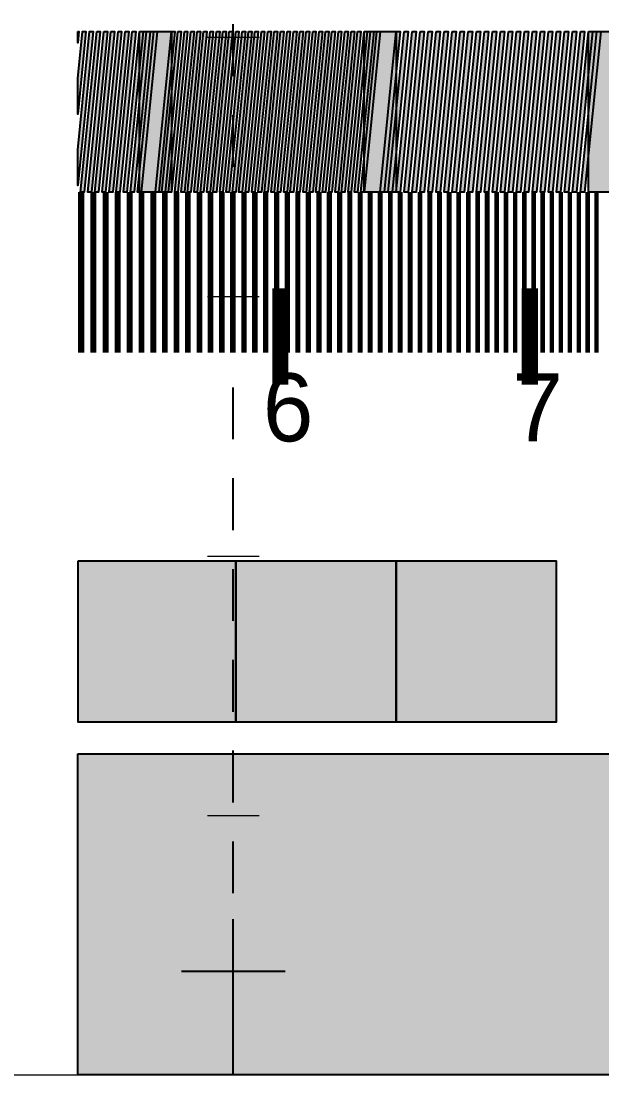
# Model space of a CAD drawing. Header units: millimetres. Extents: x 0 to 420, y 0 to 297.
# Drawn here: x 164.9 to 209.7, y 0 to 81.2 of the extents above; entities that cross this region are included whole.
import ezdxf

# ---------------------------------------------------------------- set-up
doc = ezdxf.new("R2010")
doc.units = ezdxf.units.MM
for name, color, linetype in [('FRAME', 7, 'Continuous'), ('GLUE', 1, 'Continuous'), ('LABELS', 7, 'Continuous'), ('PERIPHERY', 7, 'Continuous')]:
    doc.layers.add(name, color=color, linetype=linetype)

msp = doc.modelspace()

# ---------------------------------------------------------------- hatches: boundary and pattern name
at = {"layer": 'FRAME', "true_color": 0x000000}
h = msp.add_hatch(color=7, dxfattribs=at)
h.dxf.hatch_style = 1
h.paths.add_polyline_path([(169.247, 24.75), (420, 24.75), (420, 0), (169.247, 0), (169.247, 24.75)])
at = {"layer": 'PERIPHERY', "true_color": 0x000000}
h = msp.add_hatch(color=7, dxfattribs=at)
h.dxf.hatch_style = 1
h.paths.add_polyline_path([(169.247, 80.438), (169.333, 80.438), (169.247, 79.576), (169.247, 80.438)])
h = msp.add_hatch(color=7, dxfattribs=at)
h.dxf.hatch_style = 1
h.paths.add_polyline_path([(169.247, 76.827), (169.608, 80.438), (169.883, 80.438), (169.247, 74.074), (169.247, 76.827)])
h = msp.add_hatch(color=7, dxfattribs=at)
h.dxf.hatch_style = 1
h.paths.add_polyline_path([(169.247, 71.326), (170.158, 80.438), (170.433, 80.438), (169.247, 68.572), (169.247, 71.326)])
h = msp.add_hatch(color=7, dxfattribs=at)
h.dxf.hatch_style = 1
h.paths.add_polyline_path([(170.708, 80.438), (170.983, 80.438), (169.746, 68.062), (169.47, 68.062), (170.708, 80.438)])
h = msp.add_hatch(color=7, dxfattribs=at)
h.dxf.hatch_style = 1
h.paths.add_polyline_path([(171.258, 80.438), (171.533, 80.438), (170.296, 68.062), (170.02, 68.062), (171.258, 80.438)])
h = msp.add_hatch(color=7, dxfattribs=at)
h.dxf.hatch_style = 1
h.paths.add_polyline_path([(171.808, 80.438), (172.083, 80.438), (170.846, 68.062), (170.571, 68.062), (171.808, 80.438)])
h = msp.add_hatch(color=7, dxfattribs=at)
h.dxf.hatch_style = 1
h.paths.add_polyline_path([(172.358, 80.438), (172.633, 80.438), (171.395, 68.062), (171.121, 68.062), (172.358, 80.438)])
h = msp.add_hatch(color=7, dxfattribs=at)
h.dxf.hatch_style = 1
h.paths.add_polyline_path([(172.907, 80.438), (173.183, 80.438), (171.945, 68.062), (171.67, 68.062), (172.907, 80.438)])
h = msp.add_hatch(color=7, dxfattribs=at)
h.dxf.hatch_style = 1
h.paths.add_polyline_path([(173.458, 80.438), (173.733, 80.438), (172.495, 68.062), (172.22, 68.062), (173.458, 80.438)])
h = msp.add_hatch(color=7, dxfattribs=at)
h.dxf.hatch_style = 1
h.paths.add_polyline_path([(174.008, 80.438), (174.283, 80.438), (173.045, 68.062), (172.77, 68.062), (174.008, 80.438)])
h = msp.add_hatch(color=7, dxfattribs=at)
h.dxf.hatch_style = 1
h.paths.add_polyline_path([(174.558, 80.438), (174.833, 80.438), (173.595, 68.062), (173.32, 68.062), (174.558, 80.438)])
h = msp.add_hatch(color=7, dxfattribs=at)
h.dxf.hatch_style = 1
h.paths.add_polyline_path([(175.107, 80.438), (175.383, 80.438), (174.145, 68.062), (173.87, 68.062), (175.107, 80.438)])
h = msp.add_hatch(color=7, dxfattribs=at)
h.dxf.hatch_style = 1
h.paths.add_polyline_path([(174.009, 80.438), (176.485, 80.438), (176.485, 68.062), (174.009, 68.062), (174.009, 80.438)])
h = msp.add_hatch(color=7, dxfattribs=at)
h.dxf.hatch_style = 1
h.paths.add_polyline_path([(176.485, 80.438), (176.732, 80.438), (175.495, 68.062), (175.247, 68.062), (176.485, 80.438)])
h = msp.add_hatch(color=7, dxfattribs=at)
h.dxf.hatch_style = 1
h.paths.add_polyline_path([(176.979, 80.438), (177.226, 80.438), (175.989, 68.062), (175.742, 68.062), (176.979, 80.438)])
h = msp.add_hatch(color=7, dxfattribs=at)
h.dxf.hatch_style = 1
h.paths.add_polyline_path([(177.474, 80.438), (177.721, 80.438), (176.484, 68.062), (176.236, 68.062), (177.474, 80.438)])
h = msp.add_hatch(color=7, dxfattribs=at)
h.dxf.hatch_style = 1
h.paths.add_polyline_path([(177.969, 80.438), (178.216, 80.438), (176.979, 68.062), (176.732, 68.062), (177.969, 80.438)])
h = msp.add_hatch(color=7, dxfattribs=at)
h.dxf.hatch_style = 1
h.paths.add_polyline_path([(178.464, 80.438), (178.712, 80.438), (177.474, 68.062), (177.226, 68.062), (178.464, 80.438)])
h = msp.add_hatch(color=7, dxfattribs=at)
h.dxf.hatch_style = 1
h.paths.add_polyline_path([(178.959, 80.438), (179.206, 80.438), (177.969, 68.062), (177.722, 68.062), (178.959, 80.438)])
h = msp.add_hatch(color=7, dxfattribs=at)
h.dxf.hatch_style = 1
h.paths.add_polyline_path([(179.454, 80.438), (179.701, 80.438), (178.464, 68.062), (178.216, 68.062), (179.454, 80.438)])
h = msp.add_hatch(color=7, dxfattribs=at)
h.dxf.hatch_style = 1
h.paths.add_polyline_path([(179.949, 80.438), (180.197, 80.438), (178.959, 68.062), (178.712, 68.062), (179.949, 80.438)])
h = msp.add_hatch(color=7, dxfattribs=at)
h.dxf.hatch_style = 1
h.paths.add_polyline_path([(180.444, 80.438), (180.691, 80.438), (179.454, 68.062), (179.206, 68.062), (180.444, 80.438)])
h = msp.add_hatch(color=7, dxfattribs=at)
h.dxf.hatch_style = 1
h.paths.add_polyline_path([(180.939, 80.438), (181.187, 80.438), (179.949, 68.062), (179.702, 68.062), (180.939, 80.438)])
h = msp.add_hatch(color=7, dxfattribs=at)
h.dxf.hatch_style = 1
h.paths.add_polyline_path([(181.434, 80.438), (181.682, 80.438), (180.444, 68.062), (180.197, 68.062), (181.434, 80.438)])
h = msp.add_hatch(color=7, dxfattribs=at)
h.dxf.hatch_style = 1
h.paths.add_polyline_path([(181.929, 80.438), (182.177, 80.438), (180.938, 68.062), (180.691, 68.062), (181.929, 80.438)])
h = msp.add_hatch(color=7, dxfattribs=at)
h.dxf.hatch_style = 1
h.paths.add_polyline_path([(182.424, 80.438), (182.671, 80.438), (181.434, 68.062), (181.187, 68.062), (182.424, 80.438)])
h = msp.add_hatch(color=7, dxfattribs=at)
h.dxf.hatch_style = 1
h.paths.add_polyline_path([(182.92, 80.438), (183.167, 80.438), (181.929, 68.062), (181.682, 68.062), (182.92, 80.438)])
h = msp.add_hatch(color=7, dxfattribs=at)
h.dxf.hatch_style = 1
h.paths.add_polyline_path([(183.414, 80.438), (183.661, 80.438), (182.424, 68.062), (182.177, 68.062), (183.414, 80.438)])
h = msp.add_hatch(color=7, dxfattribs=at)
h.dxf.hatch_style = 1
h.paths.add_polyline_path([(183.909, 80.438), (184.156, 80.438), (182.919, 68.062), (182.671, 68.062), (183.909, 80.438)])
h = msp.add_hatch(color=7, dxfattribs=at)
h.dxf.hatch_style = 1
h.paths.add_polyline_path([(184.404, 80.438), (184.651, 80.438), (183.414, 68.062), (183.167, 68.062), (184.404, 80.438)])
h = msp.add_hatch(color=7, dxfattribs=at)
h.dxf.hatch_style = 1
h.paths.add_polyline_path([(184.899, 80.438), (185.147, 80.438), (183.909, 68.062), (183.661, 68.062), (184.899, 80.438)])
h = msp.add_hatch(color=7, dxfattribs=at)
h.dxf.hatch_style = 1
h.paths.add_polyline_path([(185.394, 80.438), (185.641, 80.438), (184.404, 68.062), (184.157, 68.062), (185.394, 80.438)])
h = msp.add_hatch(color=7, dxfattribs=at)
h.dxf.hatch_style = 1
h.paths.add_polyline_path([(185.89, 80.438), (186.137, 80.438), (184.899, 68.062), (184.651, 68.062), (185.89, 80.438)])
h = msp.add_hatch(color=7, dxfattribs=at)
h.dxf.hatch_style = 1
h.paths.add_polyline_path([(186.384, 80.438), (186.632, 80.438), (185.394, 68.062), (185.147, 68.062), (186.384, 80.438)])
h = msp.add_hatch(color=7, dxfattribs=at)
h.dxf.hatch_style = 1
h.paths.add_polyline_path([(186.879, 80.438), (187.126, 80.438), (185.889, 68.062), (185.641, 68.062), (186.879, 80.438)])
h = msp.add_hatch(color=7, dxfattribs=at)
h.dxf.hatch_style = 1
h.paths.add_polyline_path([(187.374, 80.438), (187.622, 80.438), (186.384, 68.062), (186.137, 68.062), (187.374, 80.438)])
h = msp.add_hatch(color=7, dxfattribs=at)
h.dxf.hatch_style = 1
h.paths.add_polyline_path([(187.869, 80.438), (188.116, 80.438), (186.879, 68.062), (186.632, 68.062), (187.869, 80.438)])
h = msp.add_hatch(color=7, dxfattribs=at)
h.dxf.hatch_style = 1
h.paths.add_polyline_path([(188.364, 80.438), (188.612, 80.438), (187.374, 68.062), (187.127, 68.062), (188.364, 80.438)])
h = msp.add_hatch(color=7, dxfattribs=at)
h.dxf.hatch_style = 1
h.paths.add_polyline_path([(188.859, 80.438), (189.106, 80.438), (187.869, 68.062), (187.622, 68.062), (188.859, 80.438)])
h = msp.add_hatch(color=7, dxfattribs=at)
h.dxf.hatch_style = 1
h.paths.add_polyline_path([(189.354, 80.438), (189.602, 80.438), (188.364, 68.062), (188.116, 68.062), (189.354, 80.438)])
h = msp.add_hatch(color=7, dxfattribs=at)
h.dxf.hatch_style = 1
h.paths.add_polyline_path([(189.849, 80.438), (190.096, 80.438), (188.859, 68.062), (188.612, 68.062), (189.849, 80.438)])
h = msp.add_hatch(color=7, dxfattribs=at)
h.dxf.hatch_style = 1
h.paths.add_polyline_path([(190.345, 80.438), (190.592, 80.438), (189.354, 68.062), (189.107, 68.062), (190.345, 80.438)])
h = msp.add_hatch(color=7, dxfattribs=at)
h.dxf.hatch_style = 1
h.paths.add_polyline_path([(190.839, 80.438), (191.086, 80.438), (189.849, 68.062), (189.602, 68.062), (190.839, 80.438)])
h = msp.add_hatch(color=7, dxfattribs=at)
h.dxf.hatch_style = 1
h.paths.add_polyline_path([(191.334, 80.438), (191.581, 80.438), (190.344, 68.062), (190.096, 68.062), (191.334, 80.438)])
h = msp.add_hatch(color=7, dxfattribs=at)
h.dxf.hatch_style = 1
h.paths.add_polyline_path([(191.829, 80.438), (192.076, 80.438), (190.839, 68.062), (190.592, 68.062), (191.829, 80.438)])
h = msp.add_hatch(color=7, dxfattribs=at)
h.dxf.hatch_style = 1
h.paths.add_polyline_path([(192.324, 80.438), (192.572, 80.438), (191.334, 68.062), (191.086, 68.062), (192.324, 80.438)])
h = msp.add_hatch(color=7, dxfattribs=at)
h.dxf.hatch_style = 1
h.paths.add_polyline_path([(191.334, 80.438), (193.809, 80.438), (193.809, 68.062), (191.334, 68.062), (191.334, 80.438)])
h = msp.add_hatch(color=7, dxfattribs=at)
h.dxf.hatch_style = 1
h.paths.add_polyline_path([(193.809, 80.438), (194.118, 80.438), (192.881, 68.062), (192.572, 68.062), (193.809, 80.438)])
h = msp.add_hatch(color=7, dxfattribs=at)
h.dxf.hatch_style = 1
h.paths.add_polyline_path([(194.428, 80.438), (194.737, 80.438), (193.499, 68.062), (193.191, 68.062), (194.428, 80.438)])
h = msp.add_hatch(color=7, dxfattribs=at)
h.dxf.hatch_style = 1
h.paths.add_polyline_path([(195.047, 80.438), (195.356, 80.438), (194.118, 68.062), (193.809, 68.062), (195.047, 80.438)])
h = msp.add_hatch(color=7, dxfattribs=at)
h.dxf.hatch_style = 1
h.paths.add_polyline_path([(195.665, 80.438), (195.975, 80.438), (194.737, 68.062), (194.428, 68.062), (195.665, 80.438)])
h = msp.add_hatch(color=7, dxfattribs=at)
h.dxf.hatch_style = 1
h.paths.add_polyline_path([(196.284, 80.438), (196.594, 80.438), (195.356, 68.062), (195.047, 68.062), (196.284, 80.438)])
h = msp.add_hatch(color=7, dxfattribs=at)
h.dxf.hatch_style = 1
h.paths.add_polyline_path([(196.903, 80.438), (197.212, 80.438), (195.975, 68.062), (195.665, 68.062), (196.903, 80.438)])
h = msp.add_hatch(color=7, dxfattribs=at)
h.dxf.hatch_style = 1
h.paths.add_polyline_path([(197.521, 80.438), (197.831, 80.438), (196.594, 68.062), (196.284, 68.062), (197.521, 80.438)])
h = msp.add_hatch(color=7, dxfattribs=at)
h.dxf.hatch_style = 1
h.paths.add_polyline_path([(198.14, 80.438), (198.45, 80.438), (197.212, 68.062), (196.903, 68.062), (198.14, 80.438)])
h = msp.add_hatch(color=7, dxfattribs=at)
h.dxf.hatch_style = 1
h.paths.add_polyline_path([(198.759, 80.438), (199.068, 80.438), (197.831, 68.062), (197.521, 68.062), (198.759, 80.438)])
h = msp.add_hatch(color=7, dxfattribs=at)
h.dxf.hatch_style = 1
h.paths.add_polyline_path([(199.378, 80.438), (199.687, 80.438), (198.45, 68.062), (198.14, 68.062), (199.378, 80.438)])
h = msp.add_hatch(color=7, dxfattribs=at)
h.dxf.hatch_style = 1
h.paths.add_polyline_path([(199.997, 80.438), (200.306, 80.438), (199.068, 68.062), (198.759, 68.062), (199.997, 80.438)])
h = msp.add_hatch(color=7, dxfattribs=at)
h.dxf.hatch_style = 1
h.paths.add_polyline_path([(200.616, 80.438), (200.925, 80.438), (199.687, 68.062), (199.378, 68.062), (200.616, 80.438)])
h = msp.add_hatch(color=7, dxfattribs=at)
h.dxf.hatch_style = 1
h.paths.add_polyline_path([(201.234, 80.438), (201.543, 80.438), (200.306, 68.062), (199.997, 68.062), (201.234, 80.438)])
h = msp.add_hatch(color=7, dxfattribs=at)
h.dxf.hatch_style = 1
h.paths.add_polyline_path([(201.853, 80.438), (202.162, 80.438), (200.925, 68.062), (200.616, 68.062), (201.853, 80.438)])
h = msp.add_hatch(color=7, dxfattribs=at)
h.dxf.hatch_style = 1
h.paths.add_polyline_path([(202.472, 80.438), (202.781, 80.438), (201.543, 68.062), (201.234, 68.062), (202.472, 80.438)])
h = msp.add_hatch(color=7, dxfattribs=at)
h.dxf.hatch_style = 1
h.paths.add_polyline_path([(203.09, 80.438), (203.4, 80.438), (202.162, 68.062), (201.853, 68.062), (203.09, 80.438)])
h = msp.add_hatch(color=7, dxfattribs=at)
h.dxf.hatch_style = 1
h.paths.add_polyline_path([(203.709, 80.438), (204.019, 80.438), (202.781, 68.062), (202.472, 68.062), (203.709, 80.438)])
h = msp.add_hatch(color=7, dxfattribs=at)
h.dxf.hatch_style = 1
h.paths.add_polyline_path([(204.328, 80.438), (204.638, 80.438), (203.4, 68.062), (203.09, 68.062), (204.328, 80.438)])
h = msp.add_hatch(color=7, dxfattribs=at)
h.dxf.hatch_style = 1
h.paths.add_polyline_path([(204.946, 80.438), (205.256, 80.438), (204.019, 68.062), (203.709, 68.062), (204.946, 80.438)])
h = msp.add_hatch(color=7, dxfattribs=at)
h.dxf.hatch_style = 1
h.paths.add_polyline_path([(205.565, 80.438), (205.875, 80.438), (204.638, 68.062), (204.328, 68.062), (205.565, 80.438)])
h = msp.add_hatch(color=7, dxfattribs=at)
h.dxf.hatch_style = 1
h.paths.add_polyline_path([(206.184, 80.438), (206.494, 80.438), (205.256, 68.062), (204.946, 68.062), (206.184, 80.438)])
h = msp.add_hatch(color=7, dxfattribs=at)
h.dxf.hatch_style = 1
h.paths.add_polyline_path([(206.803, 80.438), (207.112, 80.438), (205.875, 68.062), (205.565, 68.062), (206.803, 80.438)])
h = msp.add_hatch(color=7, dxfattribs=at)
h.dxf.hatch_style = 1
h.paths.add_polyline_path([(207.422, 80.438), (207.731, 80.438), (206.494, 68.062), (206.184, 68.062), (207.422, 80.438)])
h = msp.add_hatch(color=7, dxfattribs=at)
h.dxf.hatch_style = 1
h.paths.add_polyline_path([(208.041, 80.438), (208.35, 80.438), (207.112, 68.062), (206.803, 68.062), (208.041, 80.438)])
h = msp.add_hatch(color=7, dxfattribs=at)
h.dxf.hatch_style = 1
h.paths.add_polyline_path([(208.659, 80.438), (208.968, 80.438), (207.731, 68.062), (207.422, 68.062), (208.659, 80.438)])
h = msp.add_hatch(color=7, dxfattribs=at)
h.dxf.hatch_style = 1
h.paths.add_polyline_path([(209.278, 80.438), (209.587, 80.438), (208.35, 68.062), (208.041, 68.062), (209.278, 80.438)])
h = msp.add_hatch(color=7, dxfattribs=at)
h.dxf.hatch_style = 1
h.paths.add_polyline_path([(208.659, 80.438), (211.134, 80.438), (211.134, 68.062), (208.659, 68.062), (208.659, 80.438)])
h = msp.add_hatch(color=7, dxfattribs=at)
h.dxf.hatch_style = 1
h.paths.add_polyline_path([(169.247, 39.6), (169.247, 27.225), (181.434, 27.225), (181.434, 39.6), (169.247, 39.6)])
h = msp.add_hatch(color=7, dxfattribs=at)
h.dxf.hatch_style = 1
h.paths.add_polyline_path([(181.434, 39.6), (181.434, 27.225), (193.809, 27.225), (193.809, 39.6), (181.434, 39.6)])
h = msp.add_hatch(color=7, dxfattribs=at)
h.dxf.hatch_style = 1
h.paths.add_polyline_path([(193.809, 39.6), (193.809, 27.225), (206.185, 27.225), (206.185, 39.6), (193.809, 39.6)])

# ---------------------------------------------------------------- linework, layer by layer
at = {"layer": 'FRAME', "color": 250}
msp.add_lwpolyline([(169.247, 24.75), (420, 24.75), (420, 0), (169.247, 0), (169.247, 24.75)], close=True, dxfattribs=at)
at = {"layer": 'FRAME', "color": 250, "true_color": 0x000000}
for points in [[(169.247, 24.75), (169.247, 0), (420, 0)], [(420, 0), (420, 24.75), (169.247, 24.75)]]:
    msp.add_solid(points, dxfattribs=at)
at = {"layer": 'GLUE', "color": 1, "lineweight": 25}
for p, q in [((181.247, 77), (181.247, 81)), ((181.247, 70), (181.247, 74)), ((181.247, 63), (181.247, 67)), ((181.247, 56), (181.247, 60)), ((181.247, 49), (181.247, 53)), ((181.247, 42), (181.247, 46)), ((181.247, 35), (181.247, 39)), ((181.247, 28), (181.247, 32)), ((181.247, 21), (181.247, 25)), ((181.247, 14), (181.247, 18)), ((181.247, 4), (181.247, 12)), ((181.247, 7), (181.247, 11)), ((177.247, 8), (185.247, 8)), ((181.247, 0), (181.247, 4))]:
    msp.add_line(p, q, dxfattribs=at)
at = {"layer": 'GLUE', "color": 1, "lineweight": 18}
for p, q in [((179.247, 80), (183.247, 80)), ((179.247, 60), (183.247, 60)), ((179.247, 40), (183.247, 40)), ((179.247, 20), (183.247, 20)), ((179.247, 0), (183.247, 0))]:
    msp.add_line(p, q, dxfattribs=at)
msp.add_lwpolyline([(0, 0), (420, 0), (420, 297), (0, 297), (0, 0)], dxfattribs=at)
at = {"layer": 'PERIPHERY', "color": 250}
for points in [[(169.247, 80.438), (169.333, 80.438), (169.247, 79.576), (169.247, 80.438)], [(169.247, 76.827), (169.608, 80.438), (169.883, 80.438), (169.247, 74.074), (169.247, 76.827)], [(169.247, 71.326), (170.158, 80.438), (170.433, 80.438), (169.247, 68.572), (169.247, 71.326)], [(170.708, 80.438), (170.983, 80.438), (169.746, 68.062), (169.47, 68.062), (170.708, 80.438)], [(171.258, 80.438), (171.533, 80.438), (170.296, 68.062), (170.02, 68.062), (171.258, 80.438)], [(171.808, 80.438), (172.083, 80.438), (170.846, 68.062), (170.571, 68.062), (171.808, 80.438)], [(172.358, 80.438), (172.633, 80.438), (171.395, 68.062), (171.121, 68.062), (172.358, 80.438)], [(172.907, 80.438), (173.183, 80.438), (171.945, 68.062), (171.67, 68.062), (172.907, 80.438)], [(173.458, 80.438), (173.733, 80.438), (172.495, 68.062), (172.22, 68.062), (173.458, 80.438)], [(174.008, 80.438), (174.283, 80.438), (173.045, 68.062), (172.77, 68.062), (174.008, 80.438)], [(174.558, 80.438), (174.833, 80.438), (173.595, 68.062), (173.32, 68.062), (174.558, 80.438)], [(175.107, 80.438), (175.383, 80.438), (174.145, 68.062), (173.87, 68.062), (175.107, 80.438)], [(174.009, 80.438), (176.485, 80.438), (176.485, 68.062), (174.009, 68.062), (174.009, 80.438)], [(176.485, 80.438), (176.732, 80.438), (175.495, 68.062), (175.247, 68.062), (176.485, 80.438)], [(176.979, 80.438), (177.226, 80.438), (175.989, 68.062), (175.742, 68.062), (176.979, 80.438)], [(177.474, 80.438), (177.721, 80.438), (176.484, 68.062), (176.236, 68.062), (177.474, 80.438)], [(177.969, 80.438), (178.216, 80.438), (176.979, 68.062), (176.732, 68.062), (177.969, 80.438)], [(178.464, 80.438), (178.712, 80.438), (177.474, 68.062), (177.226, 68.062), (178.464, 80.438)], [(178.959, 80.438), (179.206, 80.438), (177.969, 68.062), (177.722, 68.062), (178.959, 80.438)], [(179.454, 80.438), (179.701, 80.438), (178.464, 68.062), (178.216, 68.062), (179.454, 80.438)], [(179.949, 80.438), (180.197, 80.438), (178.959, 68.062), (178.712, 68.062), (179.949, 80.438)], [(180.444, 80.438), (180.691, 80.438), (179.454, 68.062), (179.206, 68.062), (180.444, 80.438)], [(180.939, 80.438), (181.187, 80.438), (179.949, 68.062), (179.702, 68.062), (180.939, 80.438)], [(181.434, 80.438), (181.682, 80.438), (180.444, 68.062), (180.197, 68.062), (181.434, 80.438)], [(181.929, 80.438), (182.177, 80.438), (180.938, 68.062), (180.691, 68.062), (181.929, 80.438)], [(182.424, 80.438), (182.671, 80.438), (181.434, 68.062), (181.187, 68.062), (182.424, 80.438)], [(182.92, 80.438), (183.167, 80.438), (181.929, 68.062), (181.682, 68.062), (182.92, 80.438)], [(183.414, 80.438), (183.661, 80.438), (182.424, 68.062), (182.177, 68.062), (183.414, 80.438)], [(183.909, 80.438), (184.156, 80.438), (182.919, 68.062), (182.671, 68.062), (183.909, 80.438)], [(184.404, 80.438), (184.651, 80.438), (183.414, 68.062), (183.167, 68.062), (184.404, 80.438)], [(184.899, 80.438), (185.147, 80.438), (183.909, 68.062), (183.661, 68.062), (184.899, 80.438)], [(185.394, 80.438), (185.641, 80.438), (184.404, 68.062), (184.157, 68.062), (185.394, 80.438)], [(185.89, 80.438), (186.137, 80.438), (184.899, 68.062), (184.651, 68.062), (185.89, 80.438)], [(186.384, 80.438), (186.632, 80.438), (185.394, 68.062), (185.147, 68.062), (186.384, 80.438)], [(186.879, 80.438), (187.126, 80.438), (185.889, 68.062), (185.641, 68.062), (186.879, 80.438)], [(187.374, 80.438), (187.622, 80.438), (186.384, 68.062), (186.137, 68.062), (187.374, 80.438)], [(187.869, 80.438), (188.116, 80.438), (186.879, 68.062), (186.632, 68.062), (187.869, 80.438)], [(188.364, 80.438), (188.612, 80.438), (187.374, 68.062), (187.127, 68.062), (188.364, 80.438)], [(188.859, 80.438), (189.106, 80.438), (187.869, 68.062), (187.622, 68.062), (188.859, 80.438)], [(189.354, 80.438), (189.602, 80.438), (188.364, 68.062), (188.116, 68.062), (189.354, 80.438)], [(189.849, 80.438), (190.096, 80.438), (188.859, 68.062), (188.612, 68.062), (189.849, 80.438)], [(190.345, 80.438), (190.592, 80.438), (189.354, 68.062), (189.107, 68.062), (190.345, 80.438)], [(190.839, 80.438), (191.086, 80.438), (189.849, 68.062), (189.602, 68.062), (190.839, 80.438)], [(191.334, 80.438), (191.581, 80.438), (190.344, 68.062), (190.096, 68.062), (191.334, 80.438)], [(191.829, 80.438), (192.076, 80.438), (190.839, 68.062), (190.592, 68.062), (191.829, 80.438)], [(192.324, 80.438), (192.572, 80.438), (191.334, 68.062), (191.086, 68.062), (192.324, 80.438)], [(191.334, 80.438), (193.809, 80.438), (193.809, 68.062), (191.334, 68.062), (191.334, 80.438)], [(193.809, 80.438), (194.118, 80.438), (192.881, 68.062), (192.572, 68.062), (193.809, 80.438)], [(194.428, 80.438), (194.737, 80.438), (193.499, 68.062), (193.191, 68.062), (194.428, 80.438)], [(195.047, 80.438), (195.356, 80.438), (194.118, 68.062), (193.809, 68.062), (195.047, 80.438)], [(195.665, 80.438), (195.975, 80.438), (194.737, 68.062), (194.428, 68.062), (195.665, 80.438)], [(196.284, 80.438), (196.594, 80.438), (195.356, 68.062), (195.047, 68.062), (196.284, 80.438)], [(196.903, 80.438), (197.212, 80.438), (195.975, 68.062), (195.665, 68.062), (196.903, 80.438)], [(197.521, 80.438), (197.831, 80.438), (196.594, 68.062), (196.284, 68.062), (197.521, 80.438)], [(198.14, 80.438), (198.45, 80.438), (197.212, 68.062), (196.903, 68.062), (198.14, 80.438)], [(198.759, 80.438), (199.068, 80.438), (197.831, 68.062), (197.521, 68.062), (198.759, 80.438)], [(199.378, 80.438), (199.687, 80.438), (198.45, 68.062), (198.14, 68.062), (199.378, 80.438)], [(199.997, 80.438), (200.306, 80.438), (199.068, 68.062), (198.759, 68.062), (199.997, 80.438)], [(200.616, 80.438), (200.925, 80.438), (199.687, 68.062), (199.378, 68.062), (200.616, 80.438)], [(201.234, 80.438), (201.543, 80.438), (200.306, 68.062), (199.997, 68.062), (201.234, 80.438)], [(201.853, 80.438), (202.162, 80.438), (200.925, 68.062), (200.616, 68.062), (201.853, 80.438)], [(202.472, 80.438), (202.781, 80.438), (201.543, 68.062), (201.234, 68.062), (202.472, 80.438)], [(203.09, 80.438), (203.4, 80.438), (202.162, 68.062), (201.853, 68.062), (203.09, 80.438)], [(203.709, 80.438), (204.019, 80.438), (202.781, 68.062), (202.472, 68.062), (203.709, 80.438)], [(204.328, 80.438), (204.638, 80.438), (203.4, 68.062), (203.09, 68.062), (204.328, 80.438)], [(204.946, 80.438), (205.256, 80.438), (204.019, 68.062), (203.709, 68.062), (204.946, 80.438)], [(205.565, 80.438), (205.875, 80.438), (204.638, 68.062), (204.328, 68.062), (205.565, 80.438)], [(206.184, 80.438), (206.494, 80.438), (205.256, 68.062), (204.946, 68.062), (206.184, 80.438)], [(206.803, 80.438), (207.112, 80.438), (205.875, 68.062), (205.565, 68.062), (206.803, 80.438)], [(207.422, 80.438), (207.731, 80.438), (206.494, 68.062), (206.184, 68.062), (207.422, 80.438)], [(208.041, 80.438), (208.35, 80.438), (207.112, 68.062), (206.803, 68.062), (208.041, 80.438)], [(208.659, 80.438), (208.968, 80.438), (207.731, 68.062), (207.422, 68.062), (208.659, 80.438)], [(209.278, 80.438), (209.587, 80.438), (208.35, 68.062), (208.041, 68.062), (209.278, 80.438)], [(208.659, 80.438), (211.134, 80.438), (211.134, 68.062), (208.659, 68.062), (208.659, 80.438)], [(169.247, 39.6), (169.247, 27.225), (181.434, 27.225), (181.434, 39.6), (169.247, 39.6)], [(181.434, 39.6), (181.434, 27.225), (193.809, 27.225), (193.809, 39.6), (181.434, 39.6)], [(193.809, 39.6), (193.809, 27.225), (206.185, 27.225), (206.185, 39.6), (193.809, 39.6)]]:
    msp.add_lwpolyline(points, close=True, dxfattribs=at)
at = {"layer": 'PERIPHERY', "color": 250, "lineweight": 35}
for points, const_width in [([(169.507, 68.062), (169.507, 55.687)], 0.477), ([(170.456, 68.062), (170.456, 55.687)], 0.472), ([(171.397, 68.062), (171.397, 55.687)], 0.468), ([(172.329, 68.062), (172.329, 55.687)], 0.464), ([(173.252, 68.062), (173.252, 55.687)], 0.46), ([(174.167, 68.062), (174.167, 55.687)], 0.456), ([(175.074, 68.062), (175.074, 55.687)], 0.452), ([(175.973, 68.062), (175.973, 55.687)], 0.448), ([(176.865, 68.062), (176.865, 55.687)], 0.444), ([(177.75, 68.062), (177.75, 55.687)], 0.44), ([(178.628, 68.062), (178.628, 55.687)], 0.437), ([(179.498, 68.062), (179.498, 55.687)], 0.433), ([(180.361, 68.062), (180.361, 55.687)], 0.43), ([(181.218, 68.062), (181.218, 55.687)], 0.427), ([(182.069, 68.062), (182.069, 55.687)], 0.424), ([(182.912, 68.062), (182.912, 55.687)], 0.42), ([(183.75, 68.062), (183.75, 55.687)], 0.417), ([(184.582, 68.062), (184.582, 55.687)], 0.414), ([(185.407, 68.062), (185.407, 55.687)], 0.411), ([(186.227, 68.062), (186.227, 55.687)], 0.408), ([(187.041, 68.062), (187.041, 55.687)], 0.406), ([(187.85, 68.062), (187.85, 55.687)], 0.403), ([(188.653, 68.062), (188.653, 55.687)], 0.4), ([(189.451, 68.062), (189.451, 55.687)], 0.397), ([(190.243, 68.062), (190.243, 55.687)], 0.395), ([(191.03, 68.062), (191.03, 55.687)], 0.392), ([(191.812, 68.062), (191.812, 55.687)], 0.39), ([(192.588, 68.062), (192.588, 55.687)], 0.387), ([(193.361, 68.062), (193.361, 55.687)], 0.385), ([(194.128, 68.062), (194.128, 55.687)], 0.382), ([(194.891, 68.062), (194.891, 55.687)], 0.38), ([(195.648, 68.062), (195.648, 55.687)], 0.378), ([(196.402, 68.062), (196.402, 55.687)], 0.376), ([(197.151, 68.062), (197.151, 55.687)], 0.373), ([(197.895, 68.062), (197.895, 55.687)], 0.371), ([(198.636, 68.062), (198.636, 55.687)], 0.369), ([(199.372, 68.062), (199.372, 55.687)], 0.367), ([(200.104, 68.062), (200.104, 55.687)], 0.365), ([(200.832, 68.062), (200.832, 55.687)], 0.363), ([(201.556, 68.062), (201.556, 55.687)], 0.361), ([(202.275, 68.062), (202.275, 55.687)], 0.359), ([(202.991, 68.062), (202.991, 55.687)], 0.357), ([(203.703, 68.062), (203.703, 55.687)], 0.355), ([(204.412, 68.062), (204.412, 55.687)], 0.353), ([(205.117, 68.062), (205.117, 55.687)], 0.351), ([(205.818, 68.062), (205.818, 55.687)], 0.35), ([(206.516, 68.062), (206.516, 55.687)], 0.348), ([(207.209, 68.062), (207.209, 55.687)], 0.346), ([(207.9, 68.062), (207.9, 55.687)], 0.344), ([(208.587, 68.062), (208.587, 55.687)], 0.343), ([(209.271, 68.062), (209.271, 55.687)], 0.341), ([(184.871, 60.637), (184.871, 53.212)], 1.237), ([(204.121, 60.637), (204.121, 53.212)], 1.237)]:
    msp.add_lwpolyline(points, dxfattribs=dict(at, const_width=const_width))
at = {"layer": 'PERIPHERY', "color": 250, "true_color": 0x000000}
for points in [[(169.247, 79.576), (169.333, 80.438), (169.247, 80.438)], [(169.247, 76.827), (169.247, 74.074), (169.883, 80.438)], [(169.883, 80.438), (169.608, 80.438), (169.247, 76.827)], [(169.247, 71.326), (169.247, 68.572), (170.433, 80.438)], [(170.433, 80.438), (170.158, 80.438), (169.247, 71.326)], [(170.708, 80.438), (169.47, 68.062), (169.746, 68.062)], [(169.746, 68.062), (170.983, 80.438), (170.708, 80.438)], [(171.258, 80.438), (170.02, 68.062), (170.296, 68.062)], [(170.296, 68.062), (171.533, 80.438), (171.258, 80.438)], [(171.808, 80.438), (170.571, 68.062), (170.846, 68.062)], [(170.846, 68.062), (172.083, 80.438), (171.808, 80.438)], [(172.358, 80.438), (171.121, 68.062), (171.395, 68.062)], [(171.395, 68.062), (172.633, 80.438), (172.358, 80.438)], [(172.907, 80.438), (171.67, 68.062), (171.945, 68.062)], [(171.945, 68.062), (173.183, 80.438), (172.907, 80.438)], [(173.458, 80.438), (172.22, 68.062), (172.495, 68.062)], [(172.495, 68.062), (173.733, 80.438), (173.458, 80.438)], [(174.008, 80.438), (172.77, 68.062), (173.045, 68.062)], [(173.045, 68.062), (174.283, 80.438), (174.008, 80.438)], [(174.558, 80.438), (173.32, 68.062), (173.595, 68.062)], [(173.595, 68.062), (174.833, 80.438), (174.558, 80.438)], [(175.107, 80.438), (173.87, 68.062), (174.145, 68.062)], [(174.009, 80.438), (174.009, 68.062), (176.485, 68.062)], [(176.485, 68.062), (176.485, 80.438), (174.009, 80.438)], [(174.145, 68.062), (175.383, 80.438), (175.107, 80.438)], [(176.485, 80.438), (175.247, 68.062), (175.495, 68.062)], [(175.495, 68.062), (176.732, 80.438), (176.485, 80.438)], [(176.979, 80.438), (175.742, 68.062), (175.989, 68.062)], [(175.989, 68.062), (177.226, 80.438), (176.979, 80.438)], [(177.474, 80.438), (176.236, 68.062), (176.484, 68.062)], [(176.484, 68.062), (177.721, 80.438), (177.474, 80.438)], [(177.969, 80.438), (176.732, 68.062), (176.979, 68.062)], [(176.979, 68.062), (178.216, 80.438), (177.969, 80.438)], [(178.464, 80.438), (177.226, 68.062), (177.474, 68.062)], [(177.474, 68.062), (178.712, 80.438), (178.464, 80.438)], [(178.959, 80.438), (177.722, 68.062), (177.969, 68.062)], [(177.969, 68.062), (179.206, 80.438), (178.959, 80.438)], [(179.454, 80.438), (178.216, 68.062), (178.464, 68.062)], [(178.464, 68.062), (179.701, 80.438), (179.454, 80.438)], [(179.949, 80.438), (178.712, 68.062), (178.959, 68.062)], [(178.959, 68.062), (180.197, 80.438), (179.949, 80.438)], [(180.444, 80.438), (179.206, 68.062), (179.454, 68.062)], [(179.454, 68.062), (180.691, 80.438), (180.444, 80.438)], [(180.939, 80.438), (179.702, 68.062), (179.949, 68.062)], [(179.949, 68.062), (181.187, 80.438), (180.939, 80.438)], [(181.434, 80.438), (180.197, 68.062), (180.444, 68.062)], [(180.444, 68.062), (181.682, 80.438), (181.434, 80.438)], [(181.929, 80.438), (180.691, 68.062), (180.938, 68.062)], [(180.938, 68.062), (182.177, 80.438), (181.929, 80.438)], [(182.424, 80.438), (181.187, 68.062), (181.434, 68.062)], [(181.434, 68.062), (182.671, 80.438), (182.424, 80.438)], [(182.92, 80.438), (181.682, 68.062), (181.929, 68.062)], [(181.929, 68.062), (183.167, 80.438), (182.92, 80.438)], [(183.414, 80.438), (182.177, 68.062), (182.424, 68.062)], [(182.424, 68.062), (183.661, 80.438), (183.414, 80.438)], [(183.909, 80.438), (182.671, 68.062), (182.919, 68.062)], [(182.919, 68.062), (184.156, 80.438), (183.909, 80.438)], [(184.404, 80.438), (183.167, 68.062), (183.414, 68.062)], [(183.414, 68.062), (184.651, 80.438), (184.404, 80.438)], [(184.899, 80.438), (183.661, 68.062), (183.909, 68.062)], [(183.909, 68.062), (185.147, 80.438), (184.899, 80.438)], [(185.394, 80.438), (184.157, 68.062), (184.404, 68.062)], [(184.404, 68.062), (185.641, 80.438), (185.394, 80.438)], [(185.89, 80.438), (184.651, 68.062), (184.899, 68.062)], [(184.899, 68.062), (186.137, 80.438), (185.89, 80.438)], [(186.384, 80.438), (185.147, 68.062), (185.394, 68.062)], [(185.394, 68.062), (186.632, 80.438), (186.384, 80.438)], [(186.879, 80.438), (185.641, 68.062), (185.889, 68.062)], [(185.889, 68.062), (187.126, 80.438), (186.879, 80.438)], [(187.374, 80.438), (186.137, 68.062), (186.384, 68.062)], [(186.384, 68.062), (187.622, 80.438), (187.374, 80.438)], [(187.869, 80.438), (186.632, 68.062), (186.879, 68.062)], [(186.879, 68.062), (188.116, 80.438), (187.869, 80.438)], [(188.364, 80.438), (187.127, 68.062), (187.374, 68.062)], [(187.374, 68.062), (188.612, 80.438), (188.364, 80.438)], [(188.859, 80.438), (187.622, 68.062), (187.869, 68.062)], [(187.869, 68.062), (189.106, 80.438), (188.859, 80.438)], [(189.354, 80.438), (188.116, 68.062), (188.364, 68.062)], [(188.364, 68.062), (189.602, 80.438), (189.354, 80.438)], [(189.849, 80.438), (188.612, 68.062), (188.859, 68.062)], [(188.859, 68.062), (190.096, 80.438), (189.849, 80.438)], [(190.345, 80.438), (189.107, 68.062), (189.354, 68.062)], [(189.354, 68.062), (190.592, 80.438), (190.345, 80.438)], [(190.839, 80.438), (189.602, 68.062), (189.849, 68.062)], [(189.849, 68.062), (191.086, 80.438), (190.839, 80.438)], [(191.334, 80.438), (190.096, 68.062), (190.344, 68.062)], [(190.344, 68.062), (191.581, 80.438), (191.334, 80.438)], [(191.829, 80.438), (190.592, 68.062), (190.839, 68.062)], [(190.839, 68.062), (192.076, 80.438), (191.829, 80.438)], [(192.324, 80.438), (191.086, 68.062), (191.334, 68.062)], [(191.334, 80.438), (191.334, 68.062), (193.809, 68.062)], [(193.809, 68.062), (193.809, 80.438), (191.334, 80.438)], [(191.334, 68.062), (192.572, 80.438), (192.324, 80.438)], [(193.809, 80.438), (192.572, 68.062), (192.881, 68.062)], [(192.881, 68.062), (194.118, 80.438), (193.809, 80.438)], [(194.428, 80.438), (193.191, 68.062), (193.499, 68.062)], [(193.499, 68.062), (194.737, 80.438), (194.428, 80.438)], [(195.047, 80.438), (193.809, 68.062), (194.118, 68.062)], [(194.118, 68.062), (195.356, 80.438), (195.047, 80.438)], [(195.665, 80.438), (194.428, 68.062), (194.737, 68.062)], [(194.737, 68.062), (195.975, 80.438), (195.665, 80.438)], [(196.284, 80.438), (195.047, 68.062), (195.356, 68.062)], [(195.356, 68.062), (196.594, 80.438), (196.284, 80.438)], [(196.903, 80.438), (195.665, 68.062), (195.975, 68.062)], [(195.975, 68.062), (197.212, 80.438), (196.903, 80.438)], [(197.521, 80.438), (196.284, 68.062), (196.594, 68.062)], [(196.594, 68.062), (197.831, 80.438), (197.521, 80.438)], [(198.14, 80.438), (196.903, 68.062), (197.212, 68.062)], [(197.212, 68.062), (198.45, 80.438), (198.14, 80.438)], [(198.759, 80.438), (197.521, 68.062), (197.831, 68.062)], [(197.831, 68.062), (199.068, 80.438), (198.759, 80.438)], [(199.378, 80.438), (198.14, 68.062), (198.45, 68.062)], [(198.45, 68.062), (199.687, 80.438), (199.378, 80.438)], [(199.997, 80.438), (198.759, 68.062), (199.068, 68.062)], [(199.068, 68.062), (200.306, 80.438), (199.997, 80.438)], [(200.616, 80.438), (199.378, 68.062), (199.687, 68.062)], [(199.687, 68.062), (200.925, 80.438), (200.616, 80.438)], [(201.234, 80.438), (199.997, 68.062), (200.306, 68.062)], [(200.306, 68.062), (201.543, 80.438), (201.234, 80.438)], [(201.853, 80.438), (200.616, 68.062), (200.925, 68.062)], [(200.925, 68.062), (202.162, 80.438), (201.853, 80.438)], [(202.472, 80.438), (201.234, 68.062), (201.543, 68.062)], [(201.543, 68.062), (202.781, 80.438), (202.472, 80.438)], [(203.09, 80.438), (201.853, 68.062), (202.162, 68.062)], [(202.162, 68.062), (203.4, 80.438), (203.09, 80.438)], [(203.709, 80.438), (202.472, 68.062), (202.781, 68.062)], [(202.781, 68.062), (204.019, 80.438), (203.709, 80.438)], [(204.328, 80.438), (203.09, 68.062), (203.4, 68.062)], [(203.4, 68.062), (204.638, 80.438), (204.328, 80.438)], [(204.946, 80.438), (203.709, 68.062), (204.019, 68.062)], [(204.019, 68.062), (205.256, 80.438), (204.946, 80.438)], [(205.565, 80.438), (204.328, 68.062), (204.638, 68.062)], [(204.638, 68.062), (205.875, 80.438), (205.565, 80.438)], [(206.184, 80.438), (204.946, 68.062), (205.256, 68.062)], [(205.256, 68.062), (206.494, 80.438), (206.184, 80.438)], [(206.803, 80.438), (205.565, 68.062), (205.875, 68.062)], [(205.875, 68.062), (207.112, 80.438), (206.803, 80.438)], [(207.422, 80.438), (206.184, 68.062), (206.494, 68.062)], [(206.494, 68.062), (207.731, 80.438), (207.422, 80.438)], [(208.041, 80.438), (206.803, 68.062), (207.112, 68.062)], [(207.112, 68.062), (208.35, 80.438), (208.041, 80.438)], [(208.659, 80.438), (207.422, 68.062), (207.731, 68.062)], [(207.731, 68.062), (208.968, 80.438), (208.659, 80.438)], [(209.278, 80.438), (208.041, 68.062), (208.35, 68.062)], [(208.35, 68.062), (209.587, 80.438), (209.278, 80.438)], [(208.659, 80.438), (208.659, 68.062), (211.134, 68.062)], [(211.134, 68.062), (211.134, 80.438), (208.659, 80.438)], [(181.434, 39.6), (169.247, 39.6), (169.247, 27.225)], [(169.247, 27.225), (181.434, 27.225), (181.434, 39.6)], [(193.809, 39.6), (181.434, 39.6), (181.434, 27.225)], [(181.434, 27.225), (193.809, 27.225), (193.809, 39.6)], [(206.185, 39.6), (193.809, 39.6), (193.809, 27.225)], [(193.809, 27.225), (206.185, 27.225), (206.185, 39.6)]]:
    msp.add_solid(points, dxfattribs=at)

# ---------------------------------------------------------------- texts
at = {"layer": 'LABELS', "color": 250}
for s, p in [('6', (183.528, 48.846)), ('7', (202.778, 48.846))]:
    msp.add_text(s, height=5.239, dxfattribs=at).set_placement(p)

doc.saveas('drawing.dxf')
